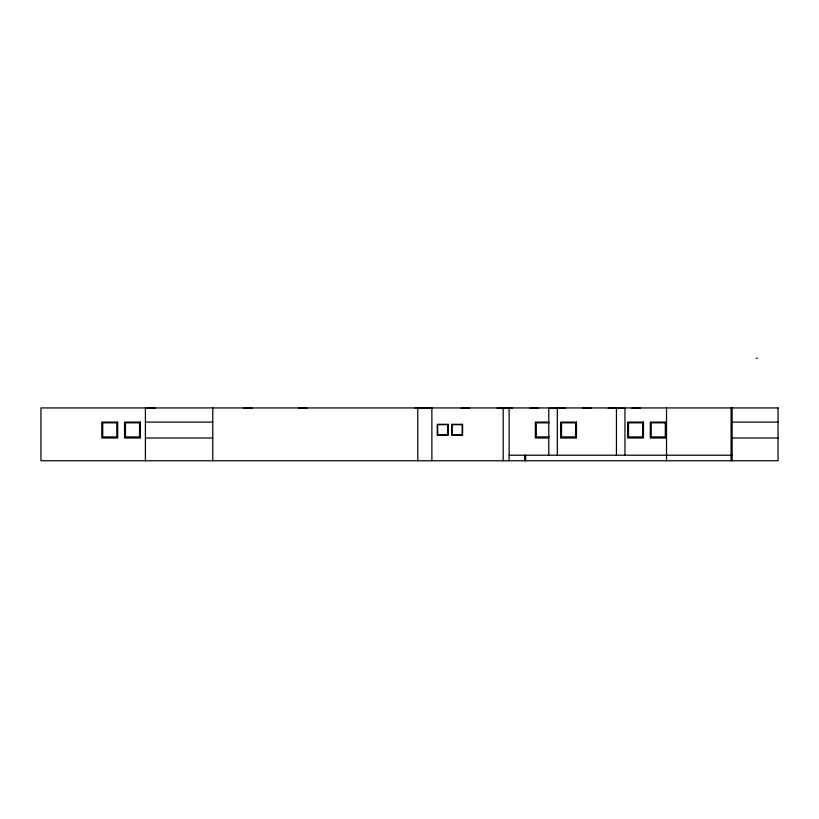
<?xml version="1.0" encoding="UTF-8"?>
<svg xmlns="http://www.w3.org/2000/svg" width="819" height="819" viewBox="0 0 819 819"><rect width="100%" height="100%" fill="white"/><g stroke="black" fill="none" stroke-linecap="round" stroke-linejoin="round"><path stroke-width="1.23" d="M756.224 358.241L757.36 358.241M146.857 408.22L155.385 408.22M243.519 408.22L252.057 408.22M298.495 408.22L307.023 408.22M415.161 408.22L431.951 408.22M461.097 408.22L469.625 408.22M497.102 408.22L512.315 408.22M530.067 408.22L538.605 408.22M557.033 408.22L565.571 408.22M582.647 408.22L591.175 408.22M608.179 408.22L616.717 408.22M631.971 408.22L640.499 408.22M145.413 422.102L212.776 422.102M548.802 422.102L535.36 422.102L535.36 437.991L548.802 437.991M732.135 422.102L778.05 422.102M549.088 422.839L536.302 422.839L536.302 436.906L549.088 436.906M145.413 437.991L212.776 437.991M732.135 437.991L778.05 437.991M509.131 455.221L732.135 455.221M732.135 407.934L732.135 460.759M731.091 407.934L731.091 460.759M666.533 407.934L666.533 460.759M624.969 455.221L624.969 408.374L616.441 408.374L616.441 455.221M557.309 455.221L557.309 408.374L548.781 408.374L548.781 455.221M525.655 455.221L525.655 460.759M524.6 455.221L524.6 460.759M509.131 407.934L509.131 460.759M503.194 407.934L503.194 460.759M431.879 407.934L431.879 460.759M417.782 407.934L417.782 460.759M212.776 407.934L212.776 460.759M145.413 407.934L145.413 460.759M778.05 407.934L40.95 407.934L40.95 460.759L778.05 460.759L778.05 407.934M117.68 422.102L101.791 422.102L101.791 437.991L117.68 437.991L117.68 422.102M140.428 422.102L124.539 422.102L124.539 437.991L140.428 437.991L140.428 422.102M576.474 422.102L560.585 422.102L560.585 437.991L576.474 437.991L576.474 422.102M643.478 422.102L627.589 422.102L627.589 437.991L643.478 437.991L643.478 422.102M666.185 422.102L650.296 422.102L650.296 437.991L666.185 437.991L666.185 422.102M116.789 422.839L102.723 422.839L102.723 436.906L116.789 436.906L116.789 422.839M139.537 422.839L125.481 422.839L125.481 436.906L139.537 436.906L139.537 422.839M575.583 422.839L561.527 422.839L561.527 436.906L575.583 436.906L575.583 422.839M642.587 422.839L628.531 422.839L628.531 436.906L642.587 436.906L642.587 422.839M665.294 422.839L651.228 422.839L651.228 436.906L665.294 436.906L665.294 422.839M448.188 424.303L437.244 424.303L437.244 435.247L448.188 435.247L448.188 424.303M462.592 424.303L451.648 424.303L451.648 435.247L462.592 435.247L462.592 424.303M447.778 424.672L437.653 424.672L437.653 434.797L447.778 434.797L447.778 424.672M462.182 424.672L452.057 424.672L452.057 434.797L462.182 434.797L462.182 424.672"/></g></svg>
